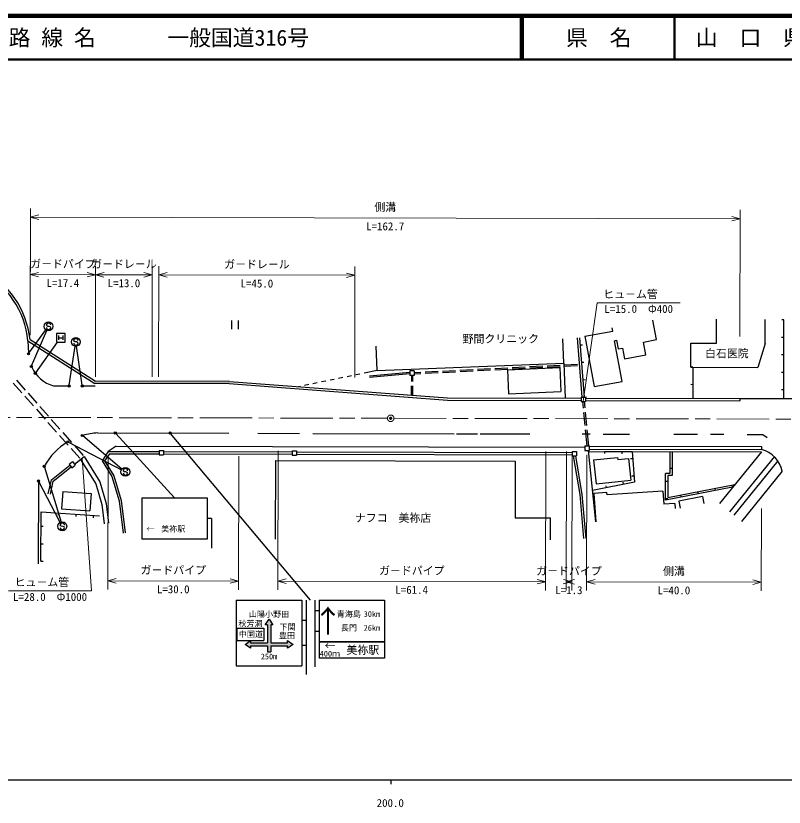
# Model space of a CAD drawing. Units: millimetres, scale not verified. Extents: x 40000 to 680000, y 20000 to 380000.
# Drawn here: x 182019 to 358131, y 198715 to 380000 of the extents above; entities that cross this region are included whole.
import ezdxf
from ezdxf.enums import TextEntityAlignment as Align

# ---------------------------------------------------------------- set-up
doc = ezdxf.new("R2010")
doc.units = ezdxf.units.MM
doc.header["$LTSCALE"] = 1000
doc.header["$PDMODE"] = 32
doc.header["$PDSIZE"] = 500
doc.linetypes.add('CHAIN', pattern=[18.5, 12, -1.5, 3.5, -1.5])
for name, color, linetype, lineweight in [('M-BGD', 7, 'Continuous', 25), ('M-BMK', 2, 'CHAIN', 13), ('M-STR-HTXT', 7, 'Continuous', 13), ('M-STR-STRC', 7, 'Continuous', 25), ('M-TTL', 2, 'Continuous', 140), ('M-TTL-BAND', 7, 'Continuous', 25), ('M-TTL-LINE', 7, 'Continuous', 50)]:
    doc.layers.add(name, color=color, linetype=linetype, lineweight=lineweight)
doc.layers.add('M-TTL-TXT', color=7, linetype='Continuous')
doc.styles.add('@ＭＳ ゴシック', font='')
doc.styles.add('ＭＳ ゴシック', font='')
doc.styles.get('@ＭＳ ゴシック').set_extended_font_data('@MS Gothic')
doc.styles.get('ＭＳ ゴシック').set_extended_font_data('MS Gothic')

msp = doc.modelspace()

# ---------------------------------------------------------------- hatches: boundary and pattern name
at = {"layer": 'M-STR-STRC'}
msp.add_hatch(color=256, dxfattribs=at).paths.add_polyline_path([(235806, 236888), (235806, 236388), (239681, 236388), (239681, 240513), (239181, 240513), (240056, 241763), (240931, 240513), (240431, 240513), (240431, 236388), (244306, 236388), (244306, 236888), (245556, 236013), (244306, 235138), (244306, 235638), (240431, 235638), (240431, 234263), (239681, 234263), (239681, 235638), (235806, 235638), (235806, 235138), (234556, 236013)])

# ---------------------------------------------------------------- linework, layer by layer
at = {"layer": 'M-BGD'}
for p, q in [((231480, 310234), (231480, 308234)), ((232980, 310234), (232980, 308234)), ((328856, 305814), (328040, 310252)), ((342615, 304992), (342627, 310486)), ((353773, 304968), (353786, 310462)), ((358055, 310328), (357555, 310329)), ((358015, 292307), (358055, 310328)), ((318833, 307791), (318696, 308535)), ((312440, 306616), (318833, 307791)), ((312440, 306616), (314566, 295053)), ((184810, 305568), (200099, 295804)), ((184810, 305568), (184906, 302720)), ((185280, 305861), (200245, 296304)), ((307649, 300444), (307428, 305982)), ((311838, 292659), (310765, 306227)), ((312340, 292658), (311264, 306266)), ((311394, 304620), (311892, 304660)), ((319241, 305572), (319733, 305662)), ((320959, 296228), (319241, 305572)), ((319733, 305662), (320094, 303695)), ((325905, 305272), (328856, 305814)), ((326448, 302321), (325905, 305272)), ((336709, 299505), (336721, 305005)), ((336721, 305005), (342615, 304992)), ((353773, 304968), (352054, 299471)), ((358046, 306328), (357546, 306329)), ((264818, 298740), (264597, 304297)), ((320094, 303695), (321078, 303876)), ((321078, 303876), (321530, 301417)), ((321530, 301417), (326448, 302321)), ((358037, 302328), (357537, 302329)), ((264818, 298740), (307649, 300444)), ((287810, 299030), (290806, 299183)), ((291805, 299234), (294801, 299388)), ((294734, 298929), (306725, 299407)), ((295800, 299439), (298796, 299592)), ((295815, 299139), (298811, 299293)), ((299794, 299644), (302790, 299797)), ((299810, 299344), (302806, 299497)), ((303789, 299848), (306785, 300001)), ((303804, 299548), (306801, 299702)), ((306725, 299407), (306944, 293911)), ((307649, 300444), (307968, 292417)), ((307784, 300053), (310780, 300206)), ((307799, 299753), (310795, 299906)), ((311709, 300633), (312208, 300672)), ((336709, 299505), (352054, 299471)), ((337209, 299504), (336709, 299505)), ((337209, 299504), (337193, 292353)), ((258941, 297531), (257962, 297329)), ((260900, 297934), (259921, 297732)), ((264818, 298740), (261880, 298135)), ((272329, 298291), (263078, 297426)), ((272328, 297989), (263105, 297127)), ((272330, 298641), (272328, 297641)), ((273328, 297638), (272328, 297641)), ((273330, 298638), (272330, 298641)), ((272678, 297640), (272675, 296232)), ((272978, 297639), (272975, 296231)), ((273330, 298638), (273328, 297638)), ((273328, 297988), (274842, 298066)), ((273329, 298288), (274827, 298365)), ((275826, 298416), (278822, 298570)), ((275841, 298117), (278837, 298270)), ((279821, 298621), (282817, 298774)), ((279836, 298321), (282832, 298475)), ((283815, 298825), (286811, 298979)), ((283831, 298526), (286827, 298679)), ((287825, 298730), (290821, 298884)), ((291820, 298935), (294816, 299088)), ((294734, 298929), (294953, 293434)), ((358028, 298328), (357528, 298329)), ((181446, 295862), (183433, 293614)), ((182195, 296524), (184182, 294277)), ((230940, 295736), (200099, 295804)), ((230959, 296236), (200245, 296304)), ((230940, 295736), (280932, 291977)), ((230959, 296236), (280951, 292477)), ((249146, 295515), (248167, 295313)), ((251105, 295918), (250126, 295717)), ((253064, 296321), (252085, 296120)), ((255023, 296724), (254044, 296523)), ((256982, 297127), (256003, 296926)), ((312025, 296645), (312523, 296685)), ((314566, 295053), (320959, 296228)), ((337200, 295504), (336700, 295505)), ((190643, 295225), (194093, 295217)), ((197393, 295210), (200243, 295204)), ((247187, 295112), (246845, 295042)), ((272672, 295232), (272668, 293100)), ((272972, 295231), (272968, 293077)), ((294953, 293434), (306944, 293911)), ((358020, 294328), (357520, 294329)), ((184095, 292865), (186082, 290618)), ((184845, 293527), (186832, 291280)), ((280932, 291977), (311588, 291909)), ((280951, 292477), (311590, 292409)), ((311590, 292659), (311588, 291659)), ((311590, 292659), (312590, 292657)), ((312340, 292658), (312839, 292697)), ((312590, 292657), (312588, 291657)), ((312588, 291907), (347950, 291829)), ((312590, 292407), (347951, 292329)), ((347951, 292329), (347950, 291829)), ((347951, 292329), (366049, 292290)), ((187494, 290531), (189481, 288283)), ((311588, 291659), (312588, 291657)), ((311887, 291659), (312039, 290126)), ((312289, 291658), (312437, 290165)), ((186745, 289868), (188732, 287621)), ((312138, 289130), (312435, 286145)), ((312536, 289170), (312833, 286185)), ((189394, 286872), (191381, 284624)), ((190143, 287534), (192130, 285286)), ((312534, 285150), (312901, 281456)), ((312932, 285190), (313303, 281456)), ((192044, 283875), (194031, 281627)), ((192793, 284537), (194780, 282290)), ((200781, 284452), (230862, 284386)), ((237462, 284372), (247062, 284351)), ((250062, 284344), (282462, 284273)), ((283062, 284272), (287862, 284261)), ((288462, 284260), (299862, 284235)), ((311862, 284209), (313662, 284205)), ((316662, 284198), (322662, 284185)), ((332862, 284163), (338262, 284151)), ((341262, 284144), (344262, 284138)), ((349662, 284126), (353262, 284118)), ((353262, 284118), (354229, 283407)), ((195442, 281540), (197429, 279293)), ((205027, 281443), (203185, 280197)), ((205027, 281443), (312426, 281207)), ((312427, 281457), (312425, 280457)), ((312427, 281457), (313427, 281455)), ((313427, 281455), (313425, 280455)), ((313427, 281405), (352927, 281319)), ((352927, 281319), (352925, 280619)), ((194693, 280878), (196680, 278630)), ((203185, 280197), (201784, 278061)), ((203455, 279697), (202376, 278052)), ((203185, 280197), (214887, 280172)), ((203455, 279697), (214886, 279672)), ((214888, 280422), (214885, 279422)), ((214885, 279422), (215885, 279419)), ((214888, 280422), (215888, 280419)), ((215888, 280419), (215885, 279419)), ((215886, 279669), (245378, 279605)), ((215887, 280169), (245379, 280105)), ((245380, 280355), (245378, 279355)), ((245378, 279355), (246378, 279352)), ((245380, 280355), (246380, 280352)), ((246380, 280352), (246378, 279352)), ((246378, 279602), (309508, 279464)), ((246379, 280102), (309509, 279964)), ((309510, 280214), (309508, 279214)), ((309508, 279214), (310508, 279212)), ((309510, 280214), (310510, 280212)), ((309758, 279213), (311265, 270306)), ((310265, 279212), (311762, 270369)), ((310510, 280212), (310508, 279212)), ((312425, 280457), (313425, 280455)), ((313231, 280456), (314903, 264107)), ((313424, 280205), (352924, 280119)), ((313425, 280705), (352925, 280619)), ((316915, 280198), (316914, 279698)), ((316915, 280198), (323261, 280184)), ((320915, 280189), (320914, 279689)), ((323261, 280184), (323858, 273149)), ((331950, 280165), (331939, 275165)), ((332450, 280163), (332438, 274663)), ((352924, 280119), (343295, 268284)), ((194243, 277261), (195025, 277884)), ((195025, 277884), (195648, 277101)), ((195492, 277297), (197664, 279027)), ((196876, 278399), (200328, 272797)), ((197664, 279027), (201249, 273210)), ((201784, 278061), (204009, 274448)), ((202376, 278052), (204470, 274655)), ((241505, 278113), (241466, 260113)), ((241505, 278113), (296505, 277992)), ((296505, 277992), (296476, 264992)), ((314460, 278270), (319931, 278830)), ((314460, 278270), (315019, 272799)), ((319931, 278830), (319982, 278332)), ((319982, 278332), (322469, 278586)), ((322469, 278586), (322978, 273612)), ((323401, 278535), (322903, 278493)), ((355891, 279012), (345622, 266391)), ((356677, 278077), (346553, 265633)), ((190164, 273693), (194399, 277065)), ((190613, 273411), (194710, 276674)), ((194243, 277261), (194866, 276479)), ((194866, 276479), (195648, 277101)), ((331941, 276390), (332441, 276389)), ((357668, 275651), (348337, 264182)), ((204009, 274448), (205679, 268874)), ((204470, 274655), (206170, 268977)), ((323740, 274550), (323241, 274507)), ((330925, 269061), (330939, 275167)), ((331939, 275165), (330939, 275167)), ((331438, 274666), (331427, 269666)), ((332438, 274663), (331438, 274666)), ((187209, 273294), (187168, 254486)), ((189445, 270529), (190164, 273693)), ((189932, 270418), (190613, 273411)), ((200328, 272797), (201751, 268048)), ((201249, 273210), (202733, 268254)), ((323858, 273149), (314174, 271237)), ((315019, 272799), (322978, 273612)), ((317389, 271872), (317292, 272363)), ((321313, 272647), (321216, 273137)), ((346316, 271997), (330925, 269061)), ((330935, 273393), (331435, 273391)), ((331427, 269666), (346806, 272600)), ((346316, 271997), (346223, 272488)), ((192807, 271049), (192519, 267059)), ((192807, 271049), (199290, 270581)), ((199290, 270581), (199002, 266592)), ((311265, 270306), (312140, 260251)), ((311762, 270369), (312638, 260295)), ((317502, 270771), (314509, 270575)), ((314509, 270575), (314934, 264109)), ((317535, 270273), (317502, 270771)), ((330346, 271115), (317535, 270273)), ((330346, 271115), (330543, 268122)), ((334529, 269748), (334435, 270240)), ((338458, 270498), (338364, 270989)), ((342387, 271248), (342293, 271739)), ((205679, 268874), (206595, 261497)), ((206170, 268977), (207091, 261559)), ((330926, 269393), (331426, 269391)), ((339394, 269862), (333992, 268832)), ((333992, 268832), (334298, 267226)), ((339394, 269862), (339700, 268257)), ((192519, 267059), (199002, 266592)), ((201751, 268048), (202297, 263653)), ((202733, 268254), (203289, 263776)), ((333037, 268286), (330543, 268122)), ((333037, 268286), (333114, 267114)), ((187769, 255057), (187794, 266397)), ((187794, 266397), (201217, 265429)), ((191783, 266109), (191747, 265611)), ((195773, 265822), (195737, 265323)), ((199763, 265534), (199727, 265035)), ((296476, 264992), (304476, 264975)), ((304476, 264975), (304465, 259975)), ((187786, 263057), (188286, 263056)), ((187778, 259057), (188278, 259056)), ((187769, 255057), (188269, 255056))]:
    msp.add_line(p, q, dxfattribs=at)
for centre, radius, start, end in [((164321, 303419), 20601, 5.98948, 61.7091), ((164321, 303419), 21101, 6.64656, 61.7091), ((192932, 302920), 8029, 204.98492, 253.43638), ((201461, 269744), 14724, 92.64915, 106.07475), ((201461, 269744), 14724, 121.2514, 150.85343), ((351569, 274575), 6194, 10.00254, 77.34966)]:
    msp.add_arc(centre, radius, start, end, dxfattribs=at)
at = {"layer": 'M-BMK'}
for p, q in [((168691, 288023), (267191, 287807)), ((268691, 287803), (367191, 287587))]:
    msp.add_line(p, q, dxfattribs=at)
msp.add_circle((267941, 287805), 750, dxfattribs=at)
msp.add_point((267941, 287805), dxfattribs=at)
at = {"layer": 'M-STR-HTXT'}
for p, q in [((185282, 306861), (185346, 335878)), ((347982, 306504), (348046, 335521)), ((187275, 334391), (185342, 333878)), ((185342, 333878), (348041, 333521)), ((185342, 333878), (187272, 333356)), ((348041, 333521), (346111, 334043)), ((346108, 333007), (348041, 333521)), ((185282, 306861), (185317, 322717)), ((187246, 321231), (185313, 320717)), ((200299, 320685), (198368, 321206)), ((200248, 297304), (200303, 322685)), ((202232, 321198), (200299, 320685)), ((213299, 320656), (211368, 321178)), ((213247, 297275), (213303, 322656)), ((214747, 297272), (214803, 322653)), ((216732, 321166), (214799, 320653)), ((259750, 320554), (257819, 321076)), ((259698, 297173), (259754, 322554)), ((185313, 320717), (200299, 320685)), ((185313, 320717), (187244, 320196)), ((198366, 320171), (200299, 320685)), ((200299, 320685), (213299, 320656)), ((200299, 320685), (202230, 320163)), ((211366, 320143), (213299, 320656)), ((214799, 320653), (259750, 320554)), ((214799, 320653), (216730, 320131)), ((257817, 320041), (259750, 320554)), ((315289, 314269), (312088, 291658)), ((315289, 314269), (334289, 314269)), ((203183, 279197), (203116, 248588)), ((242130, 280362), (242060, 248502)), ((303530, 280227), (303460, 248367)), ((308210, 280217), (308140, 248357)), ((309510, 280214), (309440, 248354)), ((312923, 279456), (312854, 248347)), ((199367, 248299), (197213, 278667)), ((233157, 279131), (233090, 248522)), ((352896, 267119), (352854, 248259)), ((205053, 251101), (203120, 250588)), ((203120, 250588), (233094, 250522)), ((203120, 250588), (205051, 250066)), ((231161, 250008), (233094, 250522)), ((233094, 250522), (231163, 251044)), ((243998, 251015), (242065, 250502)), ((242065, 250502), (303464, 250367)), ((242065, 250502), (243995, 249980)), ((301532, 249854), (303464, 250367)), ((303464, 250367), (301534, 250889)), ((307511, 249841), (309444, 250354)), ((309444, 250354), (307514, 250876)), ((310077, 250870), (308144, 250357)), ((308144, 250357), (309444, 250354)), ((308144, 250357), (310075, 249835)), ((314792, 250860), (312859, 250347)), ((312859, 250347), (352859, 250259)), ((312859, 250347), (314789, 249825)), ((350926, 249745), (352859, 250259)), ((352859, 250259), (350928, 250781)), ((180367, 248299), (199367, 248299))]:
    msp.add_line(p, q, dxfattribs=at)
at = {"layer": 'M-STR-STRC'}
for p, q in [((189120, 309005), (189021, 309123)), ((189365, 308865), (189120, 309005)), ((189666, 308863), (189365, 308865)), ((189911, 308751), (189666, 308863)), ((190017, 308615), (189911, 308751)), ((184999, 302691), (188925, 308057)), ((185651, 299804), (189123, 307944)), ((191324, 307244), (191324, 305244)), ((193324, 307244), (191324, 307244)), ((191824, 306744), (191824, 305744)), ((192824, 306744), (192824, 305744)), ((193324, 305244), (193324, 307244)), ((186587, 298237), (191607, 305244)), ((191324, 305244), (193324, 305244)), ((191824, 306244), (192824, 306244)), ((195387, 305428), (195288, 305546)), ((195632, 305289), (195387, 305428)), ((195933, 305287), (195632, 305289)), ((196178, 305175), (195933, 305287)), ((196284, 305039), (196178, 305175)), ((194272, 295368), (195632, 304299)), ((197227, 295360), (195926, 304298)), ((206352, 276178), (197355, 283754)), ((218401, 269582), (204910, 284333)), ((249556, 246128), (217486, 284301)), ((194084, 282339), (206230, 275996)), ((188572, 276640), (192385, 264009)), ((206721, 275674), (206622, 275792)), ((206966, 275535), (206721, 275674)), ((207267, 275532), (206966, 275535)), ((207512, 275420), (207267, 275532)), ((207618, 275284), (207512, 275420)), ((192208, 263937), (187279, 273311)), ((210901, 269582), (225901, 269582)), ((210901, 269582), (210901, 260082)), ((225901, 269582), (225901, 260082)), ((226901, 264832), (225901, 264832)), ((226901, 264832), (226901, 258082)), ((192279, 263192), (192179, 263310)), ((192524, 263053), (192279, 263192)), ((192824, 263050), (192524, 263053)), ((193069, 262939), (192824, 263050)), ((193175, 262802), (193069, 262939)), ((225901, 260082), (210901, 260082)), ((232556, 246128), (232556, 231128)), ((232556, 246128), (247556, 246128)), ((247556, 246128), (247556, 231128)), ((248556, 246128), (248556, 229128)), ((250556, 246128), (250556, 230828)), ((251556, 246128), (266556, 246128)), ((251556, 246128), (251556, 232828)), ((266556, 246128), (266556, 232828)), ((250556, 243753), (251556, 243753)), ((239181, 240513), (240056, 241763)), ((240056, 241763), (240931, 240513)), ((248556, 241503), (247556, 241503)), ((232698, 239688), (238898, 239688)), ((232698, 239688), (232698, 236888)), ((238898, 239688), (238898, 236888)), ((239681, 240513), (239181, 240513)), ((239681, 240513), (239681, 236388)), ((240931, 240513), (240431, 240513)), ((240431, 240513), (240431, 236388)), ((250556, 239003), (251556, 239003)), ((232698, 236888), (238898, 236888)), ((234556, 236013), (235806, 236888)), ((235806, 235138), (234556, 236013)), ((235806, 236888), (235806, 236388)), ((235806, 236388), (239681, 236388)), ((240431, 236388), (244306, 236388)), ((244306, 236888), (245556, 236013)), ((244306, 236388), (244306, 236888)), ((245556, 236013), (244306, 235138)), ((248556, 235753), (247556, 235753)), ((266556, 236628), (251556, 236628)), ((251556, 236628), (266556, 236628)), ((235806, 235638), (235806, 235138)), ((235806, 235638), (239681, 235638)), ((239681, 235638), (239681, 234263)), ((239681, 234263), (240431, 234263)), ((240431, 235638), (240431, 234263)), ((240431, 235638), (244306, 235638)), ((244306, 235138), (244306, 235638)), ((266556, 232828), (251556, 232828)), ((232556, 231128), (247556, 231128))]:
    msp.add_line(p, q, dxfattribs=at)
for centre, radius in [((189515, 308864), 1000), ((195782, 305288), 1000), ((184911, 302570), 150), ((184911, 302570), 120), ((184911, 302570), 90), ((184911, 302570), 60), ((184911, 302570), 30), ((185592, 299666), 150), ((185592, 299666), 120), ((185592, 299666), 90), ((185592, 299666), 60), ((185592, 299666), 30), ((186500, 298115), 150), ((186500, 298115), 120), ((186500, 298115), 90), ((186500, 298115), 60), ((186500, 298115), 30), ((194243, 295217), 150), ((194243, 295217), 120), ((194243, 295217), 90), ((194243, 295217), 60), ((194243, 295217), 30), ((197243, 295210), 150), ((197243, 295210), 120), ((197243, 295210), 90), ((197243, 295210), 60), ((197243, 295210), 30), ((197240, 283850), 150), ((197240, 283850), 120), ((197240, 283850), 90), ((197240, 283850), 60), ((197240, 283850), 30), ((204808, 284444), 150), ((204808, 284444), 120), ((204808, 284444), 90), ((204808, 284444), 60), ((204808, 284444), 30), ((217390, 284416), 150), ((217390, 284416), 120), ((217390, 284416), 90), ((217390, 284416), 60), ((217390, 284416), 30), ((193951, 282409), 150), ((193951, 282409), 120), ((193951, 282409), 90), ((193951, 282409), 60), ((193951, 282409), 30), ((188529, 276784), 150), ((188529, 276784), 120), ((188529, 276784), 90), ((188529, 276784), 60), ((188529, 276784), 30), ((207117, 275533), 1000), ((187209, 273444), 150), ((187209, 273444), 120), ((187209, 273444), 90), ((187209, 273444), 60), ((187209, 273444), 30), ((192674, 263052), 1000)]:
    msp.add_circle(centre, radius, dxfattribs=at)
for centre, start, end in [((189517, 308619), 179.55488, 359.55488), ((189521, 309119), 359.55488, 179.55488), ((195784, 305042), 179.55488, 359.55488), ((195788, 305542), 359.55488, 179.55488), ((207122, 275788), 359.55488, 179.55488), ((207118, 275288), 179.55488, 359.55488), ((192679, 263306), 359.55488, 179.55488), ((192675, 262806), 179.55488, 359.55488)]:
    msp.add_arc(centre, 500, start, end, dxfattribs=at)
for p in [(184911, 302570), (185592, 299666), (186500, 298115), (194243, 295217), (197243, 295210), (204808, 284444), (217390, 284416), (197240, 283850), (193951, 282409), (188529, 276784), (187209, 273444)]:
    msp.add_point(p, dxfattribs=at)
at = {"layer": 'M-TTL'}
msp.add_line((680000, 380000), (40000, 380000), dxfattribs=at)
at = {"layer": 'M-TTL-BAND'}
for p, q in [((40000, 205000), (579000, 205000)), ((268000, 205000), (268000, 204000))]:
    msp.add_line(p, q, dxfattribs=at)
at = {"layer": 'M-TTL-LINE'}
for p, q in [((297750, 380000), (297750, 370000)), ((298250, 380000), (298250, 370000)), ((333000, 380000), (333000, 370000)), ((40000, 370000), (680000, 370000))]:
    msp.add_line(p, q, dxfattribs=at)

# ---------------------------------------------------------------- texts
at = {"layer": 'M-BGD', "style": 'ＭＳ ゴシック'}
for s, p in [('野間クリニック', (293175, 306009)), ('白石医院', (344989, 302651)), ('ナフコ\u3000美祢店', (268478, 264981))]:
    msp.add_text(s, height=1833, dxfattribs=at).set_placement(p, align=Align.MIDDLE_CENTER)
msp.add_text('ガ－ドパイプ', height=1833, rotation=359.874, dxfattribs=at).set_placement((218109, 251555), align=Align.BOTTOM_CENTER)
at = {"layer": 'M-BGD', "style": '@ＭＳ ゴシック'}
msp.add_text('L=30.0', height=1833, rotation=359.874, dxfattribs=at).set_placement((218105, 249555), align=Align.TOP_CENTER)
at = {"layer": 'M-STR-HTXT', "style": 'ＭＳ ゴシック'}
for s, p in [('側溝', (266694, 334699)), ('ガ－ドパイプ', (192808, 321701)), ('ガ－ドレ－ル', (206801, 321670)), ('ガ－ドレ－ル', (237276, 321603)), ('ガ－ドパイプ', (272767, 251435)), ('ガ－ドパイプ', (308797, 251356)), ('側溝', (332861, 251303))]:
    msp.add_text(s, height=1833, rotation=359.874, dxfattribs=at).set_placement(p, align=Align.BOTTOM_CENTER)
at = {"layer": 'M-STR-HTXT', "style": '@ＭＳ ゴシック'}
for s, p in [('L=162.7', (266689, 332699)), ('L=17.4', (192804, 319701)), ('L=13.0', (206797, 319670)), ('L=45.0', (237272, 319603)), ('L=61.4', (272762, 249435)), ('L=1.3', (308792, 249356)), ('L=40.0', (332856, 249303))]:
    msp.add_text(s, height=1833, rotation=359.874, dxfattribs=at).set_placement(p, align=Align.TOP_CENTER)
at = {"layer": 'M-STR-HTXT', "style": 'ＭＳ ゴシック'}
for p in [(316664, 314769), (181742, 248799)]:
    msp.add_text('ヒュ－ム管', height=1833, dxfattribs=at).set_placement(p, align=Align.BOTTOM_LEFT)
for s, p in [('L=15.0\u3000Φ400', (324789, 313769)), ('L=28.0\u3000Φ1000', (189867, 247799))]:
    msp.add_text(s, height=1833, dxfattribs=at).set_placement(p, align=Align.TOP_CENTER)
at = {"layer": 'M-STR-STRC', "style": 'ＭＳ ゴシック'}
for s, height, p in [('←', 1320, (212901, 262457)), ('美祢駅', 1320, (218101, 262457)), ('↑', 5132, (253556, 241378)), ('青海島', 1320, (258356, 242962)), ('秋芳洞', 1320, (235806, 240767)), ('下関', 1320, (244306, 239988)), ('長門', 1320, (258376, 239781)), ('中国道', 1320, (235898, 238323)), ('・', 1320, (235806, 237988)), ('美祢駅', 1833, (261556, 234728))]:
    msp.add_text(s, height=height, dxfattribs=at).set_placement(p, align=Align.MIDDLE_CENTER)
for s, p in [('山陽小野田', (240056, 241863)), ('400ｍ', (254014, 232828))]:
    msp.add_text(s, height=1320, dxfattribs=at).set_placement(p, align=Align.BOTTOM_CENTER)
for s, p in [('30km', (261756, 242962)), ('26km', (261756, 239781))]:
    msp.add_text(s, height=1320, dxfattribs=at).set_placement(p, align=Align.MIDDLE_LEFT)
msp.add_text('豊田', height=1320, dxfattribs=at).set_placement((242306, 236988), align=Align.BOTTOM_LEFT)
for s, height, p in [('←', 1833, (254060, 236628)), ('250m', 1320, (240056, 233894))]:
    msp.add_text(s, height=height, dxfattribs=at).set_placement(p, align=Align.TOP_CENTER)
at = {"layer": 'M-TTL-BAND', "style": 'ＭＳ ゴシック'}
msp.add_text('200.0', height=1833, dxfattribs=at).set_placement((267844, 198195), align=Align.BOTTOM_CENTER)
at = {"layer": 'M-TTL-TXT', "style": 'ＭＳ ゴシック'}
for s, p in [('路 線 名', (180380, 375000)), ('一般国道316号', (216734, 375000))]:
    msp.add_text(s, height=3666, dxfattribs=at).set_placement(p, align=Align.MIDDLE_LEFT)
for s, p in [('県\u3000名', (315625, 375000)), ('山\u3000口\u3000県', (350375, 375000))]:
    msp.add_text(s, height=3666, dxfattribs=at).set_placement(p, align=Align.MIDDLE_CENTER)

doc.saveas('drawing.dxf')
